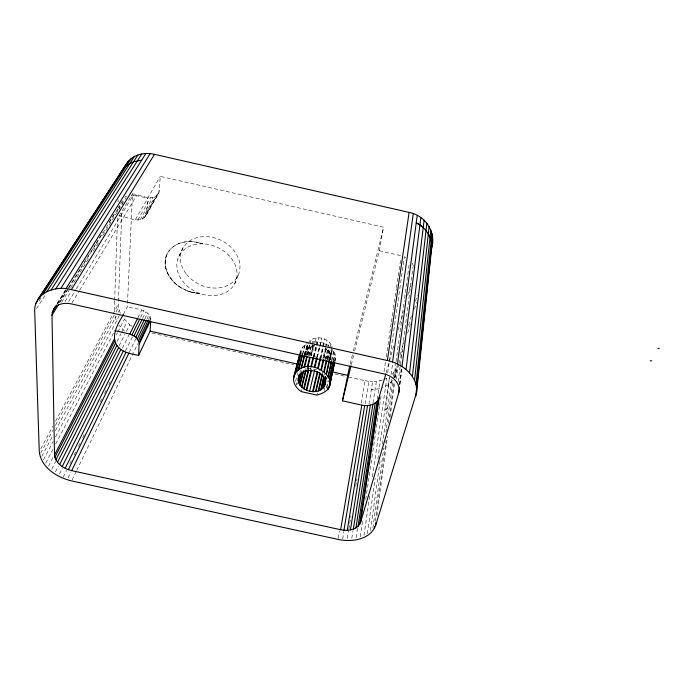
<?xml version="1.0" encoding="UTF-8"?>
<svg xmlns="http://www.w3.org/2000/svg" width="694" height="694" viewBox="0 0 694 694"><rect width="100%" height="100%" fill="white"/><g stroke="black" fill="none" stroke-linecap="round" stroke-linejoin="round"><path stroke-width="0.52" stroke-dasharray="3.47 2.6" d="M114.631 301.075L114.31 312.439M114.675 300.302L117.529 216.962M117.737 211.627L117.789 209.406M118.075 201.893L118.127 199.69M354.643 351.103L379.271 250.751L383.582 227.19L160.288 176.371L158.961 192.585L145.48 216.528C138.583 224.362 127.123 216.285 119.004 215.947L119.073 213.934M119.255 208.92L119.342 206.422L81.597 267.39M334.725 361.505C336.33 357.549 335.315 352.882 332.669 349.62M55.563 436.804L120.383 313.584L118.466 307.269L118.31 304.137L121.814 211.089M122.057 204.635L122.179 201.407M123.367 314.451L127.349 306.817L132.467 193.886C140.309 194.251 151.431 202.041 158.05 194.372M304.649 355.094C304.293 349.845 309.307 346.02 314.13 345.517L311.554 355.97M305.091 354.478L307.702 344.085M145.48 216.528L146.798 212.642L147.622 198.172L160.288 176.371M305.039 355.38L307.503 344.363M332.131 349.559L330.092 359.631M330.24 359.969L332.279 349.464M399.848 384.164L401.748 369.147M399.9 384.493L401.93 368.427M399.206 384.745L401.384 367.638M398.165 381.839L400.23 365.825M400.369 364.758L412.956 267.112M396.421 379.089L398.104 366.302M376.859 516.032L387.495 436.196M390.019 417.268L394.695 382.194M395.268 377.9L397.185 365.209M393.888 377.675L395.901 362.78M396.04 361.713L400.785 326.588M400.924 325.547L404.298 300.571M404.576 298.489L409.469 262.28M375.324 521.081L386.185 440.126M388.449 423.297L394.01 381.813M398.703 364.289L394.608 377.527L395.701 369.399L396.795 366.571M372.895 528.047L383.756 448.09M385.899 432.284L386.324 429.126M386.471 428.077L392.978 380.165L388.38 384.667L382.463 387.773M393.55 376.096L394.097 372.027L395.701 369.399M370.466 530.476L380.182 460.079M382.377 444.186L391.407 381.96L388.362 384.667M391.034 382.411L391.459 379.358M388.545 384.537L389.542 377.406M387.321 408.376L385.37 409.963L388.987 384.146M391.086 374.508L392.561 363.882M367.378 533.66L375.194 478.149M377.892 459.02L389.386 377.545M300.077 353.923C300.181 349.36 303.33 345.378 307.381 343.521M387.703 372.86L404.394 256.737L406.111 257.63M363.986 535.412L369.833 494.857M372.444 476.735L386.836 378.187M384.008 371.732L385.43 362.19M386.22 356.889L391.26 322.962M391.425 321.903L393.272 309.463M393.429 308.431L396.369 288.617M396.534 287.559L398.104 276.949M398.261 275.891L400.785 258.923M360.203 536.783L362.728 519.719M365.729 499.446L379.488 406.458M379.635 405.426L381.162 395.094M356.109 537.746L357.575 528.151M377.189 399.215L380.017 380.746L382.654 379.956M351.797 538.284L352.968 530.823M372.99 402.928L376.391 381.37L380.017 380.746M347.338 538.379L348.709 529.86M348.882 528.802L349.568 524.543M349.741 523.476L350.938 516.024M355.753 486.216L356.43 481.974M356.603 480.916L356.95 478.791M368.982 404.16L372.652 381.57L376.391 381.37M342.636 539.108L343.877 531.656M365.096 403.925L368.861 381.362L372.652 381.57M338.143 538.336L339.418 530.901M361.236 403.283L365.113 380.737L349.117 377.154M334.872 361.531L335.41 358.954M334.577 360.984L335.454 356.291M326.562 387.356L327.941 381.006M326.735 388.102L328.349 380.694M333.259 360.958L334.855 353.593M333.641 360.386L335.011 354.07M331.558 360.438L333.632 350.973M331.827 360.889L333.892 351.433M329.607 360.88L332.174 350.808M330.223 359.509C332.218 355.024 329.034 350.409 325.347 348.032L322.927 358.512M326.18 379.436L326.744 377.007M324.098 390.843L324.801 387.668M326.657 379.202L327.126 377.085M328.436 361.721L329.997 354.738L331.376 352.899M330.587 356.534L330.118 354.252L331.897 346.289C328.566 337.796 315.917 334.872 309.298 341.222L307.286 349.134L305.933 351.008M324.775 379.288L325.477 376.131M328.991 360.342L330.396 354.035M324.922 379.748L325.876 375.35M329.251 360.082L331.585 349.576M329.624 360.498L331.949 349.993M327.429 359.232L328.106 356.23L329.997 354.738M330.118 354.252L329.025 352.04L329.702 349.065M329.919 348.067L330.812 344.094M323.586 377.024L324.298 373.875M327.603 359.162L329.251 351.806M327.863 359.596L329.511 352.24M326.648 358.928L329.017 348.449M327.108 359.292L329.468 348.804M330.7 359.076L330.917 356.352M316.837 395.112L317.305 393.082M327.82 348.041L329.173 342.09M321.808 374.96L322.528 371.811M325.347 359.31L327.542 349.767M325.764 359.613L327.906 350.166M323.621 357.809L325.798 348.371M323.586 358.13L326.718 344.519L320.906 342.281L313.514 341.812L310.149 355.371M324.124 358.425L326.527 347.946M325.443 347.312L327.048 340.372M322.918 345.976L324.549 339.045M319.934 358.789L322.771 346.679M322.884 346.245L323.621 343.105M320.593 358.468L323.048 347.998M320.767 357.957L323.213 347.494M323.456 346.445L324.193 343.313M317.201 357.297L319.7 346.835M319.908 346.08L321.799 338.169M317.41 356.907L319.656 347.503M319.908 346.453L320.906 342.281M316.551 357.835L319.049 347.382M313.324 356.343L315.874 345.898M316.126 344.857L316.889 341.726M310.331 370.501L311.094 367.369M313.636 356.907L316.186 346.453M317.496 341.752L313.94 356.36L308.674 351.875L307.069 347.451M314.226 356.898L316.768 346.436M317.019 345.699L318.945 337.787M350.14 364.09L352.63 353.931M353.367 350.878L383.582 227.19M351.303 364.697L353.61 355.285M310.738 355.302L314.104 341.743M307.381 370.717L308.153 367.577M310.999 356.083L313.584 345.629M307.945 370.605L308.717 367.464M316.126 337.926L314.182 345.829L311.519 346.471L307.286 349.134M312.014 344.502L313.497 338.568M309.836 355.84L310.331 353.853M301.361 391.624L301.864 389.603M306.887 369.373L307.39 367.352M304.649 371.446L305.438 368.306M308.578 355.77L310.929 346.358M309.073 355.562L311.424 346.159M306.774 354.877L308.622 347.564M307.147 354.938L309.776 344.502M309.186 347.599L309.932 344.632M310.183 343.643L311.181 339.687M307.694 354.773L310.322 344.337M307.928 354.86L308.674 351.875M300.693 373.901L301.491 370.769M305.49 355.085L307.086 348.813M305.802 356.655L307.572 349.707M296.503 384.519L297.023 382.507M299.912 372.114L300.45 370.023M304.302 354.912L304.839 352.821M296.78 384.97L297.301 382.949M304.38 355.285L307.112 344.562M304.597 354.877L307.199 345.204M304.918 354.738L307.581 344.311M305.438 354.4L306.765 349.169M295.531 381.284L297.709 372.895M302.411 354.461L304.839 345.074M302.801 354.131L305.23 344.745M301.17 353.931L303.078 346.627M299.635 354.434L300.459 351.303M300.094 354.061L301.465 348.839M386.159 372.825L393.984 344.692M398.044 330.101L403.257 311.346M407.716 295.323L411.082 283.239M400.056 355.172L404.203 340.685M408.645 325.148L411.308 315.831M415.454 301.335L417.233 295.123M398.911 363.465L402.581 350.774M407.656 333.094L410.345 323.734M414.526 309.177L416.487 302.263M166.924 254.481C161.182 267.615 170.594 282.128 182.14 288.4M394.591 377.519L395.693 374.682M234.529 284.132L238.684 273.896M199.698 293.406L199.725 293.336A31.135 24.663 24.3 0 1 176.857 263.989A31.135 24.663 24.3 0 1 202.544 243.828A31.143 24.663 24.3 0 1 237.053 275.457A31.143 24.663 24.3 0 1 199.698 293.406A31.213 24.602 25 0 1 165.181 261.612A31.213 24.602 25 0 1 202.518 243.898L202.544 243.828A31.204 24.602 25 0 0 165.215 261.543A31.204 24.602 25 0 0 199.725 293.336L197.981 293.258L198.848 293.302M72.141 479.97L76.323 471.287M76.791 470.315L137.75 343.747M149.8 320.029L150.719 318.104C147.874 308.31 134.983 309.281 127.349 306.817M148.724 319.214L150.121 316.325M146.738 319.431L149.071 314.625M144.82 318.832L147.631 313.072M68.107 477.802L70.927 472.015M129.231 352.387L135.851 338.802M142.574 318.459L145.87 311.745M63.223 477.134L66.546 470.393M69.877 463.653L71.3 460.755M74.154 454.978L75.577 452.089M78.431 446.311L79.853 443.414M82.707 437.636L84.13 434.748M100.274 402.017L101.697 399.128M104.551 393.351L105.974 390.462M108.828 384.684L110.251 381.795M125.484 350.912L132.658 336.382M140.552 317.427L143.884 310.721M178.818 256.381L183.311 247.342M59.458 474.158L62.339 468.381M122.387 348.084L129.153 334.543M137.933 317.713L141.758 310.044M55.468 471.79L58.374 466.021M119.056 345.89L124.911 334.3M126.386 331.42L129.752 324.749L122.231 316.837M51.807 469.109L55.728 461.432M117.008 341.457L120.947 333.745M121.441 332.782L126.82 322.285M48.545 466.177L52.996 457.546M116.34 334.855L117.329 332.929M117.824 331.966L124.252 319.57M45.752 463.037L52.744 449.625M55.737 443.882L113.608 332.868M43.488 459.758L53.048 441.584M41.805 456.4L52.935 435.381M55.468 430.601L116.167 316.1M118.162 312.326L119.168 310.435M40.729 453.026L52.944 430.124M55.485 425.353L114.432 314.798L116.818 321.912M115.959 311.97L118.466 307.269M40.807 448.758L53.065 425.873M55.624 421.111L118.31 304.137M146.399 214.698L158.961 192.585M146.798 212.642L159.36 190.564M144.074 218.029L156.679 195.847M142.27 219.131L154.918 196.94M140.136 219.781L152.853 197.59M137.802 219.963L150.589 197.764M135.365 219.642L148.238 197.469M71.933 303L79.099 291.09M79.645 290.17L136.527 195.656L147.622 198.172M68.654 301.526L75.889 289.624M76.444 288.713L133.265 195.205L136.527 195.656M119.004 215.947L132.467 193.886M64.976 301.604L71.144 291.541M61.601 302.306L70.068 288.583M70.632 287.672L88.693 258.394M93.213 251.072L98.852 241.928M102.799 235.526L126.03 197.868M59.953 302.341L68.498 288.539M69.07 287.62L81.025 268.309M57.402 303.616L65.939 289.875M57.437 304.007L65.991 290.231M59.224 302.688L67.734 288.964M68.307 288.045L86.464 258.758M87.591 256.927L95.538 244.114M96.102 243.204L102.912 232.221M109.184 222.106L114.31 213.83M117.737 208.313L120.019 204.635M120.583 203.715L122.864 200.028M57.35 303.165L65.913 289.415M36.444 308.665L45.735 294.291M39.011 300.97L41.345 297.388M392.162 374.266L394.097 372.027M385.37 409.963L387.859 407.777M124.573 197.27L126.907 196.15M328.106 356.23L323.196 357.931L319.301 357.904M384.415 379.297L386.653 378.299M379.627 388.631L371.333 389.716L372.253 389.655M131.045 195.292L133.265 195.205M365.113 380.737L368.861 381.362M193.687 292.634L194.563 292.825L187.51 290.925M152.064 333.085L197.929 343.348M198.987 343.582L213.735 346.879M214.784 347.113L293.796 364.784M307.485 367.846L320.134 370.674M334.881 373.971L344.363 376.096M379.271 250.751L401.583 255.843M314.911 356.82L316.533 357.332M326.718 344.519L329.485 346.349M129.752 324.749L132.224 326.414M325.217 348.31L329.025 352.04M124.521 331.212L118.795 325.096M412.21 263.191L414.006 267.407M331.897 346.289L332.079 347.208M150.719 318.104L150.85 319.847M186.539 274.347A30.796 24.55 24.5 0 0 237.73 276.03A30.796 24.55 24.5 0 0 206.187 236.619A30.796 24.55 24.5 0 0 186.539 274.347"/><path stroke-width="1.04" d="M416.574 392.587C418.04 375.966 402.268 363.613 387.373 360.533L71.352 289.65C56.127 284.982 33.85 292.764 34.7 311.354L39.272 451.621C41.085 467.643 57.246 477.524 71.673 480.942L337.961 539.403C351.303 542.318 369.902 540.001 375.575 525.636L416.574 392.587L431.573 248.599C436.613 232.533 425.405 215.314 409.104 212.399L154.484 154.32C144.335 151.856 132.094 154.701 126.317 164.01L37.65 299.765M293.866 376.391C305.542 349.108 353.229 385.257 316.837 395.112L301.456 391.685C296.373 388.562 292.269 382.559 293.866 376.391L299.357 355.484M150.711 321.921L150.112 331.133L138.644 355.371C130.88 353.819 121.719 352.535 116.896 345.404C110.459 335.211 118.284 323.395 123.367 314.451M298.212 380.251C299.183 364.662 327.048 369.251 325.208 383.938C320.619 399.362 291.072 389.455 299.817 373.962M138.644 355.371L139.147 342.185L135.911 337.076L129.813 333.996L114.918 330.665M415.741 396.534L432.501 237.322M415.975 384.45L431.989 233.609M53.36 309.585C57.012 303.547 65.01 302.471 71.378 303.911L383.695 373.849C392.171 375.497 401.236 383.331 398.764 392.735L360.585 522.339C357.618 530.016 347.737 531.266 340.633 529.73L71.656 470.619C63.995 468.771 55.407 463.514 54.514 454.978L51.981 315.215L52.302 312.265L55.069 306.835M414.544 380.425L430.879 229.957M412.383 376.538L429.17 226.461M409.529 372.878L426.897 223.182M406.051 369.52L424.112 220.206M402 366.553L419.905 224.986C428.554 230.807 433.915 241.954 430.853 252.252M398.764 392.735L399.44 387.373M423.219 227.632L419.931 224.995L420.868 217.578M375.575 525.636L376.001 522.435M397.471 364.02L417.233 215.374M374.326 528.559L374.613 526.416M392.561 361.999L413.286 213.631M387.373 360.533L409.104 212.399M359.613 524.447L378.412 399.605L385.864 373.866M360.585 522.339L379.28 397.541M358.043 526.321L377.016 401.462L378.412 399.605M355.935 527.891L375.15 403.032L377.016 401.462M353.367 529.106L372.895 404.272L375.15 403.032M350.435 529.921L370.336 405.123L372.895 404.272M347.26 530.303L367.56 405.556L370.336 405.123M343.946 530.242L364.68 405.565L367.56 405.556M340.633 529.73L361.8 405.14L342.437 400.82L349.646 366.12M432.388 241.035L431.278 246.014M329.893 384.754L334.734 362.121M327.637 389.594L328.097 387.478M327.95 389.213L328.409 387.105M330.049 382.064L334.1 362.615M329.077 387.287L334.3 362.988M329.277 386.862L334.499 362.563M329.381 378.855L333.033 362.016M329.537 379.34L333.415 361.435M328.106 376.209L331.333 361.487M328.375 376.668L331.593 361.947M324.219 386.515L325.625 380.182M324.445 386.107L325.607 380.833M325.113 384.389L325.911 380.78M322.736 388.38L324.844 378.872M323.066 388.024L325.174 378.516M326.223 373.728L329.025 361.132M326.596 374.144L329.39 361.548M320.715 389.881L323.794 376.148M321.14 389.603L323.985 376.929M318.772 390.765L322.363 374.916M323.803 371.507L326.171 361.027M324.272 371.871L326.874 360.342M318.268 390.956L322.111 374.057M320.94 369.642L323.109 360.221M316.074 391.459L320.203 373.502M321.478 369.937L323.881 359.466M315.51 391.563L319.899 372.557M313.168 391.65L317.852 371.594M317.731 368.202L319.934 358.789M312.578 391.668L317.279 371.611M318.32 368.41L320.524 358.998M314.92 367.352L317.158 357.948M309.602 391.26L314.668 369.989M314.295 367.23L316.299 358.876M306.739 390.358L311.632 370.128M310.773 366.779L313.072 357.384M311.398 366.805L313.688 357.41M306.21 390.097L311.12 369.867M304.111 389.022L308.769 370.067M342.437 400.82L351.043 365.738M307.893 366.779L310.218 357.393M303.651 388.683L308.318 369.737M301.474 386.905L305.412 371.125M301.847 387.295L306.045 370.466M307.295 366.848L309.628 357.462M303.981 367.456L306.878 355.979M299.791 384.832L303.235 371.177M300.068 385.274L303.772 370.561M304.536 367.282L307.164 356.855M298.68 382.576L301.092 373.138M298.845 383.045L301.508 372.548M298.307 378.404L299.201 374.812M300.962 368.549L304.172 356.039M298.247 380.72L299.851 374.422M301.448 368.297L304.649 355.788M298.351 370.11L302.411 354.461M298.75 369.781L302.532 355.181M296.538 371.672L300.901 354.972M293.493 379.045L299.808 354.964M294.889 373.91L299.825 355.102M119.984 174.931L121.884 170.759L128.503 161.086M120.201 174.272L121.91 170.767M124.616 167.497L126.317 164.01M139.294 343.955L150.39 320.81M139.147 342.185L149.331 320.992M138.505 340.39L148.264 320.177M137.412 338.655L146.278 320.394M135.911 337.076L144.352 319.787M71.656 470.619L128.884 353.194M134.081 335.731L142.097 319.422M68.35 469.665L126.03 352.335M65.175 468.294L123.315 351.077M132.007 334.682L139.607 319.344M129.813 333.996L137.455 318.667M62.234 466.559L120.825 349.464M59.641 464.529L118.657 347.547M57.498 462.265L116.896 345.404M55.893 459.853L115.612 343.114M54.514 454.978L114.64 338.446M54.878 457.398L114.848 340.771M71.352 289.65L154.484 154.32M51.981 315.215L58.816 304.18M55.121 307.277L56.257 305.447M52.302 312.265L56.865 304.926M66.008 288.765L150.164 153.617M60.768 288.522L145.905 153.495M55.772 288.921L141.793 153.938M51.104 289.962L137.915 154.953M46.88 291.61L134.367 156.506M35.923 303.347L37.676 300.667M38.838 298.88L105.566 196.558M106.147 195.665L124.686 167.263M43.184 293.831L131.209 158.57M40.087 296.572L124.087 167.827L126.828 165.293M126.802 165.293L133.604 161.667L141.654 160.193M657.929 348.657L659.3 348.388M650.148 360.819L651.744 360.811M361.8 405.14L364.68 405.565M150.112 331.133L297.171 364.029M331.932 371.802L347.416 375.272M419.931 224.995L416.227 222.757L418.994 224.431M428.311 233.93L430.037 237.461"/></g></svg>
